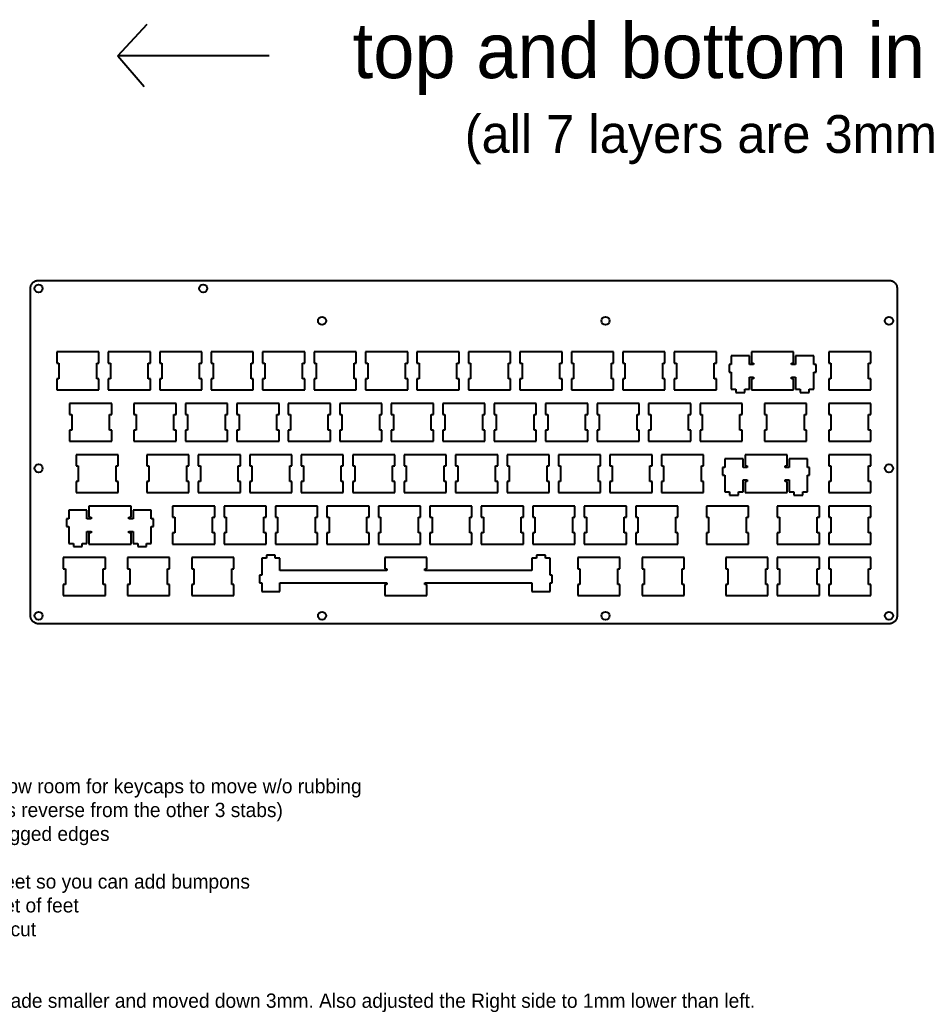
# Model space of a CAD drawing. Extents: x -200 to 1126, y -96 to 460.
# Drawn here: x 124.8 to 460.3, y 26.3 to 393.9 of the extents above; entities that cross this region are included whole.
import ezdxf

# ---------------------------------------------------------------- set-up
doc = ezdxf.new("R2010")
doc.units = 0
doc.header["$MEASUREMENT"] = 0
doc.linetypes.add('ACAD_ISO02W100', pattern=[15, 12, -3])
doc.layers.add('construction', color=253, linetype='ACAD_ISO02W100')
doc.styles.add('Annotative', font='txt')

msp = doc.modelspace()

# ---------------------------------------------------------------- linework, layer by layer
at = {"color": 0}
for p, q in [((128.72, 294.44), (128.73, 294.67)), ((128.72, 173.19), (128.72, 294.44)), ((128.73, 294.67), (128.76, 294.91)), ((128.76, 294.91), (128.8, 295.14)), ((128.8, 295.14), (128.87, 295.37)), ((128.87, 295.37), (128.95, 295.59)), ((128.95, 295.59), (129.05, 295.8)), ((129.05, 295.8), (129.17, 296.01)), ((129.17, 296.01), (129.3, 296.2)), ((129.3, 296.2), (129.44, 296.39)), ((129.44, 296.39), (129.6, 296.56)), ((129.6, 296.56), (129.77, 296.72)), ((129.77, 296.72), (129.96, 296.87)), ((129.96, 296.87), (130.16, 297)), ((130.16, 297), (130.36, 297.11)), ((130.36, 297.11), (130.57, 297.21)), ((130.57, 297.21), (130.79, 297.29)), ((130.79, 297.29), (131.02, 297.36)), ((131.02, 297.36), (131.25, 297.4)), ((131.25, 297.4), (131.49, 297.43)), ((131.49, 297.43), (131.72, 297.44)), ((131.72, 297.44), (446.52, 297.44)), ((446.52, 297.44), (446.76, 297.43)), ((446.76, 297.43), (446.99, 297.4)), ((446.99, 297.4), (447.22, 297.36)), ((447.22, 297.36), (447.45, 297.29)), ((447.45, 297.29), (447.67, 297.21)), ((447.67, 297.21), (447.89, 297.11)), ((447.89, 297.11), (448.09, 297)), ((448.09, 297), (448.29, 296.87)), ((448.29, 296.87), (448.47, 296.72)), ((448.47, 296.72), (448.64, 296.56)), ((448.64, 296.56), (448.8, 296.39)), ((448.8, 296.39), (448.95, 296.2)), ((448.95, 296.2), (449.08, 296.01)), ((449.08, 296.01), (449.2, 295.8)), ((449.2, 295.8), (449.3, 295.59)), ((449.3, 295.59), (449.38, 295.37)), ((449.38, 295.37), (449.44, 295.14)), ((449.44, 295.14), (449.49, 294.91)), ((449.49, 294.91), (449.51, 294.67)), ((449.51, 294.67), (449.52, 294.44)), ((449.52, 294.44), (449.52, 173.19)), ((394.9, 269.44), (388.15, 269.44)), ((388.15, 269.44), (388.15, 266.21)), ((394.9, 266.21), (394.9, 269.44)), ((418.7, 269.44), (411.95, 269.44)), ((411.95, 269.44), (411.95, 266.21)), ((418.7, 266.21), (418.7, 269.44)), ((388.15, 266.21), (387.32, 266.21)), ((387.32, 266.21), (387.32, 263.41)), ((396.42, 266.21), (394.9, 266.21)), ((411.95, 266.21), (410.42, 266.21)), ((419.52, 266.21), (418.7, 266.21)), ((419.52, 263.41), (419.52, 266.21)), ((387.32, 263.41), (388.15, 263.41)), ((388.15, 263.41), (388.15, 257.14)), ((394.9, 257.14), (394.9, 261.62)), ((394.9, 261.62), (396.42, 261.62)), ((410.42, 261.62), (411.95, 261.62)), ((411.95, 261.62), (411.95, 257.14)), ((418.7, 257.14), (418.7, 263.41)), ((418.7, 263.41), (419.52, 263.41)), ((388.15, 257.14), (389.87, 257.14)), ((389.87, 257.14), (389.87, 255.94)), ((389.87, 255.94), (393.17, 255.94)), ((393.17, 255.94), (393.17, 257.14)), ((393.17, 257.14), (394.9, 257.14)), ((411.95, 257.14), (413.67, 257.14)), ((413.67, 257.14), (413.67, 255.94)), ((413.67, 255.94), (416.97, 255.94)), ((416.97, 255.94), (416.97, 257.14)), ((416.97, 257.14), (418.7, 257.14)), ((385.77, 228.11), (384.94, 228.11)), ((384.94, 228.11), (384.94, 225.31)), ((392.52, 231.34), (385.77, 231.34)), ((385.77, 231.34), (385.77, 228.11)), ((392.52, 228.11), (392.52, 231.34)), ((394.04, 228.11), (392.52, 228.11)), ((409.57, 228.11), (408.04, 228.11)), ((416.32, 231.34), (409.57, 231.34)), ((409.57, 231.34), (409.57, 228.11)), ((416.32, 228.11), (416.32, 231.34)), ((417.14, 228.11), (416.32, 228.11)), ((417.14, 225.31), (417.14, 228.11)), ((384.94, 225.31), (385.77, 225.31)), ((385.77, 225.31), (385.77, 219.04)), ((416.32, 219.04), (416.32, 225.31)), ((416.32, 225.31), (417.14, 225.31)), ((392.52, 219.04), (392.52, 223.51)), ((392.52, 223.51), (394.04, 223.51)), ((408.04, 223.51), (409.57, 223.51)), ((409.57, 223.51), (409.57, 219.04)), ((385.77, 219.04), (387.49, 219.04)), ((387.49, 219.04), (387.49, 217.84)), ((387.49, 217.84), (390.79, 217.84)), ((390.79, 217.84), (390.79, 219.04)), ((390.79, 219.04), (392.52, 219.04)), ((409.57, 219.04), (411.29, 219.04)), ((411.29, 219.04), (411.29, 217.84)), ((411.29, 217.84), (414.59, 217.84)), ((414.59, 217.84), (414.59, 219.04)), ((414.59, 219.04), (416.32, 219.04)), ((149.63, 212.29), (142.88, 212.29)), ((142.88, 212.29), (142.88, 209.06)), ((149.63, 209.06), (149.63, 212.29)), ((173.43, 212.29), (166.68, 212.29)), ((166.68, 212.29), (166.68, 209.06)), ((173.43, 209.06), (173.43, 212.29)), ((142.88, 209.06), (142.05, 209.06)), ((142.05, 209.06), (142.05, 206.26)), ((142.05, 206.26), (142.88, 206.26)), ((142.88, 206.26), (142.88, 199.99)), ((151.15, 209.06), (149.63, 209.06)), ((166.68, 209.06), (165.15, 209.06)), ((174.25, 209.06), (173.43, 209.06)), ((173.43, 199.99), (173.43, 206.26)), ((173.43, 206.26), (174.25, 206.26)), ((174.25, 206.26), (174.25, 209.06)), ((149.63, 199.99), (149.63, 204.46)), ((149.63, 204.46), (151.15, 204.46)), ((165.15, 204.46), (166.68, 204.46)), ((166.68, 204.46), (166.68, 199.99)), ((142.88, 199.99), (144.6, 199.99)), ((144.6, 199.99), (144.6, 198.79)), ((144.6, 198.79), (147.9, 198.79)), ((147.9, 198.79), (147.9, 199.99)), ((147.9, 199.99), (149.63, 199.99)), ((166.68, 199.99), (168.4, 199.99)), ((168.4, 199.99), (168.4, 198.79)), ((168.4, 198.79), (171.7, 198.79)), ((171.7, 198.79), (171.7, 199.99)), ((171.7, 199.99), (173.43, 199.99)), ((219.34, 195.69), (216.04, 195.69)), ((216.04, 195.69), (216.04, 194.48)), ((219.34, 194.48), (219.34, 195.69)), ((319.34, 195.69), (316.04, 195.69)), ((316.04, 195.69), (316.04, 194.48)), ((319.34, 194.48), (319.34, 195.69)), ((216.04, 194.48), (214.32, 194.48)), ((214.32, 194.48), (214.32, 188.22)), ((221.07, 194.48), (219.34, 194.48)), ((221.07, 190.01), (221.07, 194.48)), ((316.04, 194.48), (314.32, 194.48)), ((314.32, 194.48), (314.32, 190.01)), ((321.07, 194.48), (319.34, 194.48)), ((321.07, 188.22), (321.07, 194.48)), ((214.32, 188.22), (213.49, 188.22)), ((213.49, 188.22), (213.49, 185.42)), ((260.69, 190.01), (221.07, 190.01)), ((314.32, 190.01), (274.69, 190.01)), ((321.89, 188.22), (321.07, 188.22)), ((321.89, 185.42), (321.89, 188.22)), ((213.49, 185.42), (214.32, 185.42)), ((214.32, 185.42), (214.32, 182.19)), ((221.07, 185.42), (260.69, 185.42)), ((221.07, 182.19), (221.07, 185.42)), ((274.69, 185.42), (314.32, 185.42)), ((314.32, 185.42), (314.32, 182.19)), ((321.07, 182.19), (321.07, 185.42)), ((321.07, 185.42), (321.89, 185.42)), ((214.32, 182.19), (221.07, 182.19)), ((314.32, 182.19), (321.07, 182.19)), ((128.73, 172.95), (128.72, 173.19)), ((128.76, 172.72), (128.73, 172.95)), ((449.51, 172.95), (449.49, 172.72)), ((449.52, 173.19), (449.51, 172.95)), ((128.8, 172.49), (128.76, 172.72)), ((128.87, 172.26), (128.8, 172.49)), ((128.95, 172.04), (128.87, 172.26)), ((129.05, 171.83), (128.95, 172.04)), ((129.17, 171.62), (129.05, 171.83)), ((129.3, 171.42), (129.17, 171.62)), ((129.44, 171.24), (129.3, 171.42)), ((129.6, 171.07), (129.44, 171.24)), ((129.77, 170.91), (129.6, 171.07)), ((129.96, 170.76), (129.77, 170.91)), ((130.16, 170.63), (129.96, 170.76)), ((130.36, 170.51), (130.16, 170.63)), ((130.57, 170.42), (130.36, 170.51)), ((130.79, 170.33), (130.57, 170.42)), ((131.02, 170.27), (130.79, 170.33)), ((131.25, 170.22), (131.02, 170.27)), ((131.49, 170.2), (131.25, 170.22)), ((131.72, 170.19), (131.49, 170.2)), ((446.52, 170.19), (131.72, 170.19)), ((446.76, 170.2), (446.52, 170.19)), ((446.99, 170.22), (446.76, 170.2)), ((447.22, 170.27), (446.99, 170.22)), ((447.45, 170.33), (447.22, 170.27)), ((447.67, 170.42), (447.45, 170.33)), ((447.89, 170.51), (447.67, 170.42)), ((448.09, 170.63), (447.89, 170.51)), ((448.29, 170.76), (448.09, 170.63)), ((448.47, 170.91), (448.29, 170.76)), ((448.64, 171.07), (448.47, 170.91)), ((448.8, 171.24), (448.64, 171.07)), ((448.95, 171.42), (448.8, 171.24)), ((449.08, 171.62), (448.95, 171.42)), ((449.2, 171.83), (449.08, 171.62)), ((449.3, 172.04), (449.2, 171.83)), ((449.38, 172.26), (449.3, 172.04)), ((449.44, 172.49), (449.38, 172.26)), ((449.49, 172.72), (449.44, 172.49))]:
    msp.add_line(p, q, dxfattribs=at)
for p, q in [((138.45, 270.91), (138.45, 266.81)), ((154.05, 270.91), (138.45, 270.91)), ((154.05, 266.81), (154.05, 270.91)), ((157.5, 270.91), (157.5, 266.81)), ((173.1, 270.91), (157.5, 270.91)), ((173.1, 266.81), (173.1, 270.91)), ((176.55, 270.91), (176.55, 266.81)), ((192.15, 270.91), (176.55, 270.91)), ((192.15, 266.81), (192.15, 270.91)), ((195.6, 270.91), (195.6, 266.81)), ((211.2, 270.91), (195.6, 270.91)), ((211.2, 266.81), (211.2, 270.91)), ((214.65, 270.91), (214.65, 266.81)), ((230.25, 270.91), (214.65, 270.91)), ((230.25, 266.81), (230.25, 270.91)), ((233.7, 270.91), (233.7, 266.81)), ((249.3, 270.91), (233.7, 270.91)), ((249.3, 266.81), (249.3, 270.91)), ((252.75, 270.91), (252.75, 266.81)), ((268.35, 270.91), (252.75, 270.91)), ((268.35, 266.81), (268.35, 270.91)), ((271.8, 270.91), (271.8, 266.81)), ((287.4, 270.91), (271.8, 270.91)), ((287.4, 266.81), (287.4, 270.91)), ((290.85, 270.91), (290.85, 266.81)), ((306.45, 270.91), (290.85, 270.91)), ((306.45, 266.81), (306.45, 270.91)), ((309.9, 270.91), (309.9, 266.81)), ((325.5, 270.91), (309.9, 270.91)), ((325.5, 266.81), (325.5, 270.91)), ((328.95, 270.91), (328.95, 266.81)), ((344.55, 270.91), (328.95, 270.91)), ((344.55, 266.81), (344.55, 270.91)), ((348, 270.91), (348, 266.81)), ((363.6, 270.91), (348, 270.91)), ((363.6, 266.81), (363.6, 270.91)), ((367.05, 270.91), (367.05, 266.81)), ((382.65, 270.91), (367.05, 270.91)), ((382.65, 266.81), (382.65, 270.91)), ((395.62, 270.91), (395.62, 266.81)), ((411.22, 270.91), (395.62, 270.91)), ((411.22, 266.81), (411.22, 270.91)), ((424.2, 270.91), (424.2, 266.81)), ((439.8, 270.91), (424.2, 270.91)), ((439.8, 266.81), (439.8, 270.91)), ((138.45, 266.81), (139.25, 266.81)), ((139.25, 266.81), (139.25, 261.01)), ((153.25, 261.01), (153.25, 266.81)), ((153.25, 266.81), (154.05, 266.81)), ((157.5, 266.81), (158.3, 266.81)), ((158.3, 266.81), (158.3, 261.01)), ((172.3, 261.01), (172.3, 266.81)), ((172.3, 266.81), (173.1, 266.81)), ((176.55, 266.81), (177.35, 266.81)), ((177.35, 266.81), (177.35, 261.01)), ((191.35, 261.01), (191.35, 266.81)), ((191.35, 266.81), (192.15, 266.81)), ((195.6, 266.81), (196.4, 266.81)), ((196.4, 266.81), (196.4, 261.01)), ((210.4, 261.01), (210.4, 266.81)), ((210.4, 266.81), (211.2, 266.81)), ((214.65, 266.81), (215.45, 266.81)), ((215.45, 266.81), (215.45, 261.01)), ((229.45, 261.01), (229.45, 266.81)), ((229.45, 266.81), (230.25, 266.81)), ((233.7, 266.81), (234.5, 266.81)), ((234.5, 266.81), (234.5, 261.01)), ((248.5, 261.01), (248.5, 266.81)), ((248.5, 266.81), (249.3, 266.81)), ((252.75, 266.81), (253.55, 266.81)), ((253.55, 266.81), (253.55, 261.01)), ((267.55, 261.01), (267.55, 266.81)), ((267.55, 266.81), (268.35, 266.81)), ((271.8, 266.81), (272.6, 266.81)), ((272.6, 266.81), (272.6, 261.01)), ((286.6, 261.01), (286.6, 266.81)), ((286.6, 266.81), (287.4, 266.81)), ((290.85, 266.81), (291.65, 266.81)), ((291.65, 266.81), (291.65, 261.01)), ((305.65, 261.01), (305.65, 266.81)), ((305.65, 266.81), (306.45, 266.81)), ((309.9, 266.81), (310.7, 266.81)), ((310.7, 266.81), (310.7, 261.01)), ((324.7, 261.01), (324.7, 266.81)), ((324.7, 266.81), (325.5, 266.81)), ((328.95, 266.81), (329.75, 266.81)), ((329.75, 266.81), (329.75, 261.01)), ((343.75, 261.01), (343.75, 266.81)), ((343.75, 266.81), (344.55, 266.81)), ((348, 266.81), (348.8, 266.81)), ((348.8, 266.81), (348.8, 261.01)), ((362.8, 261.01), (362.8, 266.81)), ((362.8, 266.81), (363.6, 266.81)), ((367.05, 266.81), (367.85, 266.81)), ((367.85, 266.81), (367.85, 261.01)), ((381.85, 261.01), (381.85, 266.81)), ((381.85, 266.81), (382.65, 266.81)), ((395.62, 266.81), (396.42, 266.81)), ((396.42, 266.81), (396.42, 266.21)), ((410.42, 266.21), (410.42, 266.81)), ((410.42, 266.81), (411.22, 266.81)), ((424.2, 266.81), (425, 266.81)), ((425, 266.81), (425, 261.01)), ((439, 261.01), (439, 266.81)), ((439, 266.81), (439.8, 266.81)), ((139.25, 261.01), (138.45, 261.01)), ((138.45, 261.01), (138.45, 256.91)), ((154.05, 261.01), (153.25, 261.01)), ((154.05, 256.91), (154.05, 261.01)), ((158.3, 261.01), (157.5, 261.01)), ((157.5, 261.01), (157.5, 256.91)), ((173.1, 261.01), (172.3, 261.01)), ((173.1, 256.91), (173.1, 261.01)), ((177.35, 261.01), (176.55, 261.01)), ((176.55, 261.01), (176.55, 256.91)), ((192.15, 261.01), (191.35, 261.01)), ((192.15, 256.91), (192.15, 261.01)), ((196.4, 261.01), (195.6, 261.01)), ((195.6, 261.01), (195.6, 256.91)), ((211.2, 261.01), (210.4, 261.01)), ((211.2, 256.91), (211.2, 261.01)), ((215.45, 261.01), (214.65, 261.01)), ((214.65, 261.01), (214.65, 256.91)), ((230.25, 261.01), (229.45, 261.01)), ((230.25, 256.91), (230.25, 261.01)), ((234.5, 261.01), (233.7, 261.01)), ((233.7, 261.01), (233.7, 256.91)), ((249.3, 261.01), (248.5, 261.01)), ((249.3, 256.91), (249.3, 261.01)), ((253.55, 261.01), (252.75, 261.01)), ((252.75, 261.01), (252.75, 256.91)), ((268.35, 261.01), (267.55, 261.01)), ((268.35, 256.91), (268.35, 261.01)), ((272.6, 261.01), (271.8, 261.01)), ((271.8, 261.01), (271.8, 256.91)), ((287.4, 261.01), (286.6, 261.01)), ((287.4, 256.91), (287.4, 261.01)), ((291.65, 261.01), (290.85, 261.01)), ((290.85, 261.01), (290.85, 256.91)), ((306.45, 261.01), (305.65, 261.01)), ((306.45, 256.91), (306.45, 261.01)), ((310.7, 261.01), (309.9, 261.01)), ((309.9, 261.01), (309.9, 256.91)), ((325.5, 261.01), (324.7, 261.01)), ((325.5, 256.91), (325.5, 261.01)), ((329.75, 261.01), (328.95, 261.01)), ((328.95, 261.01), (328.95, 256.91)), ((344.55, 261.01), (343.75, 261.01)), ((344.55, 256.91), (344.55, 261.01)), ((348.8, 261.01), (348, 261.01)), ((348, 261.01), (348, 256.91)), ((363.6, 261.01), (362.8, 261.01)), ((363.6, 256.91), (363.6, 261.01)), ((367.85, 261.01), (367.05, 261.01)), ((367.05, 261.01), (367.05, 256.91)), ((382.65, 261.01), (381.85, 261.01)), ((382.65, 256.91), (382.65, 261.01)), ((396.42, 261.01), (395.62, 261.01)), ((395.62, 261.01), (395.62, 256.91)), ((396.42, 261.62), (396.42, 261.01)), ((410.42, 261.01), (410.42, 261.62)), ((411.22, 261.01), (410.42, 261.01)), ((411.22, 256.91), (411.22, 261.01)), ((425, 261.01), (424.2, 261.01)), ((424.2, 261.01), (424.2, 256.91)), ((439.8, 261.01), (439, 261.01)), ((439.8, 256.91), (439.8, 261.01)), ((138.45, 256.91), (154.05, 256.91)), ((157.5, 256.91), (173.1, 256.91)), ((176.55, 256.91), (192.15, 256.91)), ((195.6, 256.91), (211.2, 256.91)), ((214.65, 256.91), (230.25, 256.91)), ((233.7, 256.91), (249.3, 256.91)), ((252.75, 256.91), (268.35, 256.91)), ((271.8, 256.91), (287.4, 256.91)), ((290.85, 256.91), (306.45, 256.91)), ((309.9, 256.91), (325.5, 256.91)), ((328.95, 256.91), (344.55, 256.91)), ((348, 256.91), (363.6, 256.91)), ((367.05, 256.91), (382.65, 256.91)), ((395.62, 256.91), (411.22, 256.91)), ((424.2, 256.91), (439.8, 256.91)), ((143.21, 251.86), (143.21, 247.76)), ((158.81, 251.86), (143.21, 251.86)), ((158.81, 247.76), (158.81, 251.86)), ((167.02, 251.86), (167.02, 247.76)), ((182.62, 251.86), (167.02, 251.86)), ((182.62, 247.76), (182.62, 251.86)), ((186.07, 251.86), (186.07, 247.76)), ((201.67, 251.86), (186.07, 251.86)), ((201.67, 247.76), (201.67, 251.86)), ((205.12, 251.86), (205.12, 247.76)), ((220.72, 251.86), (205.12, 251.86)), ((220.72, 247.76), (220.72, 251.86)), ((224.17, 251.86), (224.17, 247.76)), ((239.77, 251.86), (224.17, 251.86)), ((239.77, 247.76), (239.77, 251.86)), ((243.22, 251.86), (243.22, 247.76)), ((258.82, 251.86), (243.22, 251.86)), ((258.82, 247.76), (258.82, 251.86)), ((262.27, 251.86), (262.27, 247.76)), ((277.87, 251.86), (262.27, 251.86)), ((277.87, 247.76), (277.87, 251.86)), ((281.32, 251.86), (281.32, 247.76)), ((296.92, 251.86), (281.32, 251.86)), ((296.92, 247.76), (296.92, 251.86)), ((300.37, 251.86), (300.37, 247.76)), ((315.97, 251.86), (300.37, 251.86)), ((315.97, 247.76), (315.97, 251.86)), ((319.42, 251.86), (319.42, 247.76)), ((335.02, 251.86), (319.42, 251.86)), ((335.02, 247.76), (335.02, 251.86)), ((338.47, 251.86), (338.47, 247.76)), ((354.07, 251.86), (338.47, 251.86)), ((354.07, 247.76), (354.07, 251.86)), ((357.52, 251.86), (357.52, 247.76)), ((373.12, 251.86), (357.52, 251.86)), ((373.12, 247.76), (373.12, 251.86)), ((376.57, 251.86), (376.57, 247.76)), ((392.17, 251.86), (376.57, 251.86)), ((392.17, 247.76), (392.17, 251.86)), ((400.39, 251.86), (400.39, 247.76)), ((415.98, 251.86), (400.39, 251.86)), ((415.98, 247.76), (415.98, 251.86)), ((424.2, 251.86), (424.2, 247.76)), ((439.8, 251.86), (424.2, 251.86)), ((439.8, 247.76), (439.8, 251.86)), ((143.21, 247.76), (144.01, 247.76)), ((144.01, 247.76), (144.01, 241.96)), ((158.01, 241.96), (158.01, 247.76)), ((158.01, 247.76), (158.81, 247.76)), ((167.02, 247.76), (167.82, 247.76)), ((167.82, 247.76), (167.82, 241.96)), ((181.82, 241.96), (181.82, 247.76)), ((181.82, 247.76), (182.62, 247.76)), ((186.07, 247.76), (186.87, 247.76)), ((186.87, 247.76), (186.87, 241.96)), ((200.87, 241.96), (200.87, 247.76)), ((200.87, 247.76), (201.67, 247.76)), ((205.12, 247.76), (205.92, 247.76)), ((205.92, 247.76), (205.92, 241.96)), ((219.92, 241.96), (219.92, 247.76)), ((219.92, 247.76), (220.72, 247.76)), ((224.17, 247.76), (224.97, 247.76)), ((224.97, 247.76), (224.97, 241.96)), ((238.97, 241.96), (238.97, 247.76)), ((238.97, 247.76), (239.77, 247.76)), ((243.22, 247.76), (244.02, 247.76)), ((244.02, 247.76), (244.02, 241.96)), ((258.02, 241.96), (258.02, 247.76)), ((258.02, 247.76), (258.82, 247.76)), ((262.27, 247.76), (263.07, 247.76)), ((263.07, 247.76), (263.07, 241.96)), ((277.07, 241.96), (277.07, 247.76)), ((277.07, 247.76), (277.87, 247.76)), ((281.32, 247.76), (282.12, 247.76)), ((282.12, 247.76), (282.12, 241.96)), ((296.12, 241.96), (296.12, 247.76)), ((296.12, 247.76), (296.92, 247.76)), ((300.37, 247.76), (301.17, 247.76)), ((301.17, 247.76), (301.17, 241.96)), ((315.17, 241.96), (315.17, 247.76)), ((315.17, 247.76), (315.97, 247.76)), ((319.42, 247.76), (320.22, 247.76)), ((320.22, 247.76), (320.22, 241.96)), ((334.22, 241.96), (334.22, 247.76)), ((334.22, 247.76), (335.02, 247.76)), ((338.47, 247.76), (339.27, 247.76)), ((339.27, 247.76), (339.27, 241.96)), ((353.27, 241.96), (353.27, 247.76)), ((353.27, 247.76), (354.07, 247.76)), ((357.52, 247.76), (358.32, 247.76)), ((358.32, 247.76), (358.32, 241.96)), ((372.32, 241.96), (372.32, 247.76)), ((372.32, 247.76), (373.12, 247.76)), ((376.57, 247.76), (377.37, 247.76)), ((377.37, 247.76), (377.37, 241.96)), ((391.37, 241.96), (391.37, 247.76)), ((391.37, 247.76), (392.17, 247.76)), ((400.39, 247.76), (401.18, 247.76)), ((401.18, 247.76), (401.18, 241.96)), ((415.19, 241.96), (415.19, 247.76)), ((415.19, 247.76), (415.98, 247.76)), ((424.2, 247.76), (425, 247.76)), ((425, 247.76), (425, 241.96)), ((439, 241.96), (439, 247.76)), ((439, 247.76), (439.8, 247.76)), ((144.01, 241.96), (143.21, 241.96)), ((143.21, 241.96), (143.21, 237.86)), ((158.81, 241.96), (158.01, 241.96)), ((158.81, 237.86), (158.81, 241.96)), ((167.82, 241.96), (167.02, 241.96)), ((167.02, 241.96), (167.02, 237.86)), ((182.62, 241.96), (181.82, 241.96)), ((182.62, 237.86), (182.62, 241.96)), ((186.87, 241.96), (186.07, 241.96)), ((186.07, 241.96), (186.07, 237.86)), ((201.67, 241.96), (200.87, 241.96)), ((201.67, 237.86), (201.67, 241.96)), ((205.92, 241.96), (205.12, 241.96)), ((205.12, 241.96), (205.12, 237.86)), ((220.72, 241.96), (219.92, 241.96)), ((220.72, 237.86), (220.72, 241.96)), ((224.97, 241.96), (224.17, 241.96)), ((224.17, 241.96), (224.17, 237.86)), ((239.77, 241.96), (238.97, 241.96)), ((239.77, 237.86), (239.77, 241.96)), ((244.02, 241.96), (243.22, 241.96)), ((243.22, 241.96), (243.22, 237.86)), ((258.82, 241.96), (258.02, 241.96)), ((258.82, 237.86), (258.82, 241.96)), ((263.07, 241.96), (262.27, 241.96)), ((262.27, 241.96), (262.27, 237.86)), ((277.87, 241.96), (277.07, 241.96)), ((277.87, 237.86), (277.87, 241.96)), ((282.12, 241.96), (281.32, 241.96)), ((281.32, 241.96), (281.32, 237.86)), ((296.92, 241.96), (296.12, 241.96)), ((296.92, 237.86), (296.92, 241.96)), ((301.17, 241.96), (300.37, 241.96)), ((300.37, 241.96), (300.37, 237.86)), ((315.97, 241.96), (315.17, 241.96)), ((315.97, 237.86), (315.97, 241.96)), ((320.22, 241.96), (319.42, 241.96)), ((319.42, 241.96), (319.42, 237.86)), ((335.02, 241.96), (334.22, 241.96)), ((335.02, 237.86), (335.02, 241.96)), ((339.27, 241.96), (338.47, 241.96)), ((338.47, 241.96), (338.47, 237.86)), ((354.07, 241.96), (353.27, 241.96)), ((354.07, 237.86), (354.07, 241.96)), ((358.32, 241.96), (357.52, 241.96)), ((357.52, 241.96), (357.52, 237.86)), ((373.12, 241.96), (372.32, 241.96)), ((373.12, 237.86), (373.12, 241.96)), ((377.37, 241.96), (376.57, 241.96)), ((376.57, 241.96), (376.57, 237.86)), ((392.17, 241.96), (391.37, 241.96)), ((392.17, 237.86), (392.17, 241.96)), ((401.18, 241.96), (400.39, 241.96)), ((400.39, 241.96), (400.39, 237.86)), ((415.98, 241.96), (415.19, 241.96)), ((415.98, 237.86), (415.98, 241.96)), ((425, 241.96), (424.2, 241.96)), ((424.2, 241.96), (424.2, 237.86)), ((439.8, 241.96), (439, 241.96)), ((439.8, 237.86), (439.8, 241.96)), ((143.21, 237.86), (158.81, 237.86)), ((167.02, 237.86), (182.62, 237.86)), ((186.07, 237.86), (201.67, 237.86)), ((205.12, 237.86), (220.72, 237.86)), ((224.17, 237.86), (239.77, 237.86)), ((243.22, 237.86), (258.82, 237.86)), ((262.27, 237.86), (277.87, 237.86)), ((281.32, 237.86), (296.92, 237.86)), ((300.37, 237.86), (315.97, 237.86)), ((319.42, 237.86), (335.02, 237.86)), ((338.47, 237.86), (354.07, 237.86)), ((357.52, 237.86), (373.12, 237.86)), ((376.57, 237.86), (392.17, 237.86)), ((400.39, 237.86), (415.98, 237.86)), ((424.2, 237.86), (439.8, 237.86)), ((145.59, 232.81), (145.59, 228.71)), ((161.19, 232.81), (145.59, 232.81)), ((161.19, 228.71), (161.19, 232.81)), ((171.79, 232.81), (171.79, 228.71)), ((187.38, 232.81), (171.79, 232.81)), ((187.38, 228.71), (187.38, 232.81)), ((190.84, 232.81), (190.84, 228.71)), ((206.43, 232.81), (190.84, 232.81)), ((206.43, 228.71), (206.43, 232.81)), ((209.89, 232.81), (209.89, 228.71)), ((225.48, 232.81), (209.89, 232.81)), ((225.48, 228.71), (225.48, 232.81)), ((228.94, 232.81), (228.94, 228.71)), ((244.53, 232.81), (228.94, 232.81)), ((244.53, 228.71), (244.53, 232.81)), ((247.99, 232.81), (247.99, 228.71)), ((263.58, 232.81), (247.99, 232.81)), ((263.58, 228.71), (263.58, 232.81)), ((267.04, 232.81), (267.04, 228.71)), ((282.63, 232.81), (267.04, 232.81)), ((282.63, 228.71), (282.63, 232.81)), ((286.09, 232.81), (286.09, 228.71)), ((301.68, 232.81), (286.09, 232.81)), ((301.68, 228.71), (301.68, 232.81)), ((305.14, 232.81), (305.14, 228.71)), ((320.73, 232.81), (305.14, 232.81)), ((320.73, 228.71), (320.73, 232.81)), ((324.19, 232.81), (324.19, 228.71)), ((339.78, 232.81), (324.19, 232.81)), ((339.78, 228.71), (339.78, 232.81)), ((343.24, 232.81), (343.24, 228.71)), ((358.83, 232.81), (343.24, 232.81)), ((358.83, 228.71), (358.83, 232.81)), ((362.29, 232.81), (362.29, 228.71)), ((377.88, 232.81), (362.29, 232.81)), ((377.88, 228.71), (377.88, 232.81)), ((393.24, 232.81), (393.24, 228.71)), ((408.84, 232.81), (393.24, 232.81)), ((408.84, 228.71), (408.84, 232.81)), ((424.2, 232.81), (424.2, 228.71)), ((439.8, 232.81), (424.2, 232.81)), ((439.8, 228.71), (439.8, 232.81)), ((145.59, 228.71), (146.39, 228.71)), ((146.39, 228.71), (146.39, 222.91)), ((160.39, 222.91), (160.39, 228.71)), ((160.39, 228.71), (161.19, 228.71)), ((171.79, 228.71), (172.58, 228.71)), ((172.58, 228.71), (172.58, 222.91)), ((186.59, 222.91), (186.59, 228.71)), ((186.59, 228.71), (187.38, 228.71)), ((190.84, 228.71), (191.63, 228.71)), ((191.63, 228.71), (191.63, 222.91)), ((205.64, 222.91), (205.64, 228.71)), ((205.64, 228.71), (206.43, 228.71)), ((209.89, 228.71), (210.68, 228.71)), ((210.68, 228.71), (210.68, 222.91)), ((224.69, 222.91), (224.69, 228.71)), ((224.69, 228.71), (225.48, 228.71)), ((228.94, 228.71), (229.73, 228.71)), ((229.73, 228.71), (229.73, 222.91)), ((243.74, 222.91), (243.74, 228.71)), ((243.74, 228.71), (244.53, 228.71)), ((247.99, 228.71), (248.78, 228.71)), ((248.78, 228.71), (248.78, 222.91)), ((262.79, 222.91), (262.79, 228.71)), ((262.79, 228.71), (263.58, 228.71)), ((267.04, 228.71), (267.83, 228.71)), ((267.83, 228.71), (267.83, 222.91)), ((281.84, 222.91), (281.84, 228.71)), ((281.84, 228.71), (282.63, 228.71)), ((286.09, 228.71), (286.88, 228.71)), ((286.88, 228.71), (286.88, 222.91)), ((300.89, 222.91), (300.89, 228.71)), ((300.89, 228.71), (301.68, 228.71)), ((305.14, 228.71), (305.93, 228.71)), ((305.93, 228.71), (305.93, 222.91)), ((319.94, 222.91), (319.94, 228.71)), ((319.94, 228.71), (320.73, 228.71)), ((324.19, 228.71), (324.98, 228.71)), ((324.98, 228.71), (324.98, 222.91)), ((338.99, 222.91), (338.99, 228.71)), ((338.99, 228.71), (339.78, 228.71)), ((343.24, 228.71), (344.03, 228.71)), ((344.03, 228.71), (344.03, 222.91)), ((358.04, 222.91), (358.04, 228.71)), ((358.04, 228.71), (358.83, 228.71)), ((362.29, 228.71), (363.08, 228.71)), ((363.08, 228.71), (363.08, 222.91)), ((377.09, 222.91), (377.09, 228.71)), ((377.09, 228.71), (377.88, 228.71)), ((393.24, 228.71), (394.04, 228.71)), ((394.04, 228.71), (394.04, 228.11)), ((408.04, 228.11), (408.04, 228.71)), ((408.04, 228.71), (408.84, 228.71)), ((424.2, 228.71), (425, 228.71)), ((425, 228.71), (425, 222.91)), ((439, 222.91), (439, 228.71)), ((439, 228.71), (439.8, 228.71)), ((146.39, 222.91), (145.59, 222.91)), ((145.59, 222.91), (145.59, 218.81)), ((161.19, 222.91), (160.39, 222.91)), ((161.19, 218.81), (161.19, 222.91)), ((172.58, 222.91), (171.79, 222.91)), ((171.79, 222.91), (171.79, 218.81)), ((187.38, 222.91), (186.59, 222.91)), ((187.38, 218.81), (187.38, 222.91)), ((191.63, 222.91), (190.84, 222.91)), ((190.84, 222.91), (190.84, 218.81)), ((206.43, 222.91), (205.64, 222.91)), ((206.43, 218.81), (206.43, 222.91)), ((210.68, 222.91), (209.89, 222.91)), ((209.89, 222.91), (209.89, 218.81)), ((225.48, 222.91), (224.69, 222.91)), ((225.48, 218.81), (225.48, 222.91)), ((229.73, 222.91), (228.94, 222.91)), ((228.94, 222.91), (228.94, 218.81)), ((244.53, 222.91), (243.74, 222.91)), ((244.53, 218.81), (244.53, 222.91)), ((248.78, 222.91), (247.99, 222.91)), ((247.99, 222.91), (247.99, 218.81)), ((263.58, 222.91), (262.79, 222.91)), ((263.58, 218.81), (263.58, 222.91)), ((267.83, 222.91), (267.04, 222.91)), ((267.04, 222.91), (267.04, 218.81)), ((282.63, 222.91), (281.84, 222.91)), ((282.63, 218.81), (282.63, 222.91)), ((286.88, 222.91), (286.09, 222.91)), ((286.09, 222.91), (286.09, 218.81)), ((301.68, 222.91), (300.89, 222.91)), ((301.68, 218.81), (301.68, 222.91)), ((305.93, 222.91), (305.14, 222.91)), ((305.14, 222.91), (305.14, 218.81)), ((320.73, 222.91), (319.94, 222.91)), ((320.73, 218.81), (320.73, 222.91)), ((324.98, 222.91), (324.19, 222.91)), ((324.19, 222.91), (324.19, 218.81)), ((339.78, 222.91), (338.99, 222.91)), ((339.78, 218.81), (339.78, 222.91)), ((344.03, 222.91), (343.24, 222.91)), ((343.24, 222.91), (343.24, 218.81)), ((358.83, 222.91), (358.04, 222.91)), ((358.83, 218.81), (358.83, 222.91)), ((363.08, 222.91), (362.29, 222.91)), ((362.29, 222.91), (362.29, 218.81)), ((377.88, 222.91), (377.09, 222.91)), ((377.88, 218.81), (377.88, 222.91)), ((394.04, 222.91), (393.24, 222.91)), ((393.24, 222.91), (393.24, 218.81)), ((394.04, 223.52), (394.04, 222.91)), ((408.04, 222.91), (408.04, 223.52)), ((408.84, 222.91), (408.04, 222.91)), ((408.84, 218.81), (408.84, 222.91)), ((425, 222.91), (424.2, 222.91)), ((424.2, 222.91), (424.2, 218.81)), ((439.8, 222.91), (439, 222.91)), ((439.8, 218.81), (439.8, 222.91)), ((145.59, 218.81), (161.19, 218.81)), ((171.79, 218.81), (187.38, 218.81)), ((190.84, 218.81), (206.43, 218.81)), ((209.89, 218.81), (225.48, 218.81)), ((228.94, 218.81), (244.53, 218.81)), ((247.99, 218.81), (263.58, 218.81)), ((267.04, 218.81), (282.63, 218.81)), ((286.09, 218.81), (301.68, 218.81)), ((305.14, 218.81), (320.73, 218.81)), ((324.19, 218.81), (339.78, 218.81)), ((343.24, 218.81), (358.83, 218.81)), ((362.29, 218.81), (377.88, 218.81)), ((393.24, 218.81), (408.84, 218.81)), ((424.2, 218.81), (439.8, 218.81)), ((150.35, 213.76), (150.35, 209.66)), ((165.95, 213.76), (150.35, 213.76)), ((165.95, 209.66), (165.95, 213.76)), ((181.31, 213.76), (181.31, 209.66)), ((196.91, 213.76), (181.31, 213.76)), ((196.91, 209.66), (196.91, 213.76)), ((200.36, 213.76), (200.36, 209.66)), ((215.96, 213.76), (200.36, 213.76)), ((215.96, 209.66), (215.96, 213.76)), ((219.41, 213.76), (219.41, 209.66)), ((235.01, 213.76), (219.41, 213.76)), ((235.01, 209.66), (235.01, 213.76)), ((238.46, 213.76), (238.46, 209.66)), ((254.06, 213.76), (238.46, 213.76)), ((254.06, 209.66), (254.06, 213.76)), ((257.51, 213.76), (257.51, 209.66)), ((273.11, 213.76), (257.51, 213.76)), ((273.11, 209.66), (273.11, 213.76)), ((276.56, 213.76), (276.56, 209.66)), ((292.16, 213.76), (276.56, 213.76)), ((292.16, 209.66), (292.16, 213.76)), ((295.61, 213.76), (295.61, 209.66)), ((311.21, 213.76), (295.61, 213.76)), ((311.21, 209.66), (311.21, 213.76)), ((314.66, 213.76), (314.66, 209.66)), ((330.26, 213.76), (314.66, 213.76)), ((330.26, 209.66), (330.26, 213.76)), ((333.71, 213.76), (333.71, 209.66)), ((349.31, 213.76), (333.71, 213.76)), ((349.31, 209.66), (349.31, 213.76)), ((352.76, 213.76), (352.76, 209.66)), ((368.36, 213.76), (352.76, 213.76)), ((368.36, 209.66), (368.36, 213.76)), ((378.95, 213.76), (378.95, 209.66)), ((394.55, 213.76), (378.95, 213.76)), ((394.55, 209.66), (394.55, 213.76)), ((405.15, 213.76), (405.15, 209.66)), ((420.75, 213.76), (405.15, 213.76)), ((420.75, 209.66), (420.75, 213.76)), ((424.2, 213.76), (424.2, 209.66)), ((439.8, 213.76), (424.2, 213.76)), ((439.8, 209.66), (439.8, 213.76)), ((150.35, 209.66), (151.15, 209.66)), ((151.15, 209.66), (151.15, 209.06)), ((165.15, 209.06), (165.15, 209.66)), ((165.15, 209.66), (165.95, 209.66)), ((181.31, 209.66), (182.11, 209.66)), ((182.11, 209.66), (182.11, 203.86)), ((196.11, 203.86), (196.11, 209.66)), ((196.11, 209.66), (196.91, 209.66)), ((200.36, 209.66), (201.16, 209.66)), ((201.16, 209.66), (201.16, 203.86)), ((215.16, 203.86), (215.16, 209.66)), ((215.16, 209.66), (215.96, 209.66)), ((219.41, 209.66), (220.21, 209.66)), ((220.21, 209.66), (220.21, 203.86)), ((234.21, 203.86), (234.21, 209.66)), ((234.21, 209.66), (235.01, 209.66)), ((238.46, 209.66), (239.26, 209.66)), ((239.26, 209.66), (239.26, 203.86)), ((253.26, 203.86), (253.26, 209.66)), ((253.26, 209.66), (254.06, 209.66)), ((257.51, 209.66), (258.31, 209.66)), ((258.31, 209.66), (258.31, 203.86)), ((272.31, 203.86), (272.31, 209.66)), ((272.31, 209.66), (273.11, 209.66)), ((276.56, 209.66), (277.36, 209.66)), ((277.36, 209.66), (277.36, 203.86)), ((291.36, 203.86), (291.36, 209.66)), ((291.36, 209.66), (292.16, 209.66)), ((295.61, 209.66), (296.41, 209.66)), ((296.41, 209.66), (296.41, 203.86)), ((310.41, 203.86), (310.41, 209.66)), ((310.41, 209.66), (311.21, 209.66)), ((314.66, 209.66), (315.46, 209.66)), ((315.46, 209.66), (315.46, 203.86)), ((329.46, 203.86), (329.46, 209.66)), ((329.46, 209.66), (330.26, 209.66)), ((333.71, 209.66), (334.51, 209.66)), ((334.51, 209.66), (334.51, 203.86)), ((348.51, 203.86), (348.51, 209.66)), ((348.51, 209.66), (349.31, 209.66)), ((352.76, 209.66), (353.56, 209.66)), ((353.56, 209.66), (353.56, 203.86)), ((367.56, 203.86), (367.56, 209.66)), ((367.56, 209.66), (368.36, 209.66)), ((378.95, 209.66), (379.75, 209.66)), ((379.75, 209.66), (379.75, 203.86)), ((393.75, 203.86), (393.75, 209.66)), ((393.75, 209.66), (394.55, 209.66)), ((405.15, 209.66), (405.95, 209.66)), ((405.95, 209.66), (405.95, 203.86)), ((419.95, 203.86), (419.95, 209.66)), ((419.95, 209.66), (420.75, 209.66)), ((424.2, 209.66), (425, 209.66)), ((425, 209.66), (425, 203.86)), ((439, 203.86), (439, 209.66)), ((439, 209.66), (439.8, 209.66)), ((151.15, 203.86), (150.35, 203.86)), ((150.35, 203.86), (150.35, 199.76)), ((151.15, 204.47), (151.15, 203.86)), ((165.15, 203.86), (165.15, 204.47)), ((165.95, 203.86), (165.15, 203.86)), ((165.95, 199.76), (165.95, 203.86)), ((182.11, 203.86), (181.31, 203.86)), ((181.31, 203.86), (181.31, 199.76)), ((196.91, 203.86), (196.11, 203.86)), ((196.91, 199.76), (196.91, 203.86)), ((201.16, 203.86), (200.36, 203.86)), ((200.36, 203.86), (200.36, 199.76)), ((215.96, 203.86), (215.16, 203.86)), ((215.96, 199.76), (215.96, 203.86)), ((220.21, 203.86), (219.41, 203.86)), ((219.41, 203.86), (219.41, 199.76)), ((235.01, 203.86), (234.21, 203.86)), ((235.01, 199.76), (235.01, 203.86)), ((239.26, 203.86), (238.46, 203.86)), ((238.46, 203.86), (238.46, 199.76)), ((254.06, 203.86), (253.26, 203.86)), ((254.06, 199.76), (254.06, 203.86)), ((258.31, 203.86), (257.51, 203.86)), ((257.51, 203.86), (257.51, 199.76)), ((273.11, 203.86), (272.31, 203.86)), ((273.11, 199.76), (273.11, 203.86)), ((277.36, 203.86), (276.56, 203.86)), ((276.56, 203.86), (276.56, 199.76)), ((292.16, 203.86), (291.36, 203.86)), ((292.16, 199.76), (292.16, 203.86)), ((296.41, 203.86), (295.61, 203.86)), ((295.61, 203.86), (295.61, 199.76)), ((311.21, 203.86), (310.41, 203.86)), ((311.21, 199.76), (311.21, 203.86)), ((315.46, 203.86), (314.66, 203.86)), ((314.66, 203.86), (314.66, 199.76)), ((330.26, 203.86), (329.46, 203.86)), ((330.26, 199.76), (330.26, 203.86)), ((334.51, 203.86), (333.71, 203.86)), ((333.71, 203.86), (333.71, 199.76)), ((349.31, 203.86), (348.51, 203.86)), ((349.31, 199.76), (349.31, 203.86)), ((353.56, 203.86), (352.76, 203.86)), ((352.76, 203.86), (352.76, 199.76)), ((368.36, 203.86), (367.56, 203.86)), ((368.36, 199.76), (368.36, 203.86)), ((379.75, 203.86), (378.95, 203.86)), ((378.95, 203.86), (378.95, 199.76)), ((394.55, 203.86), (393.75, 203.86)), ((394.55, 199.76), (394.55, 203.86)), ((405.95, 203.86), (405.15, 203.86)), ((405.15, 203.86), (405.15, 199.76)), ((420.75, 203.86), (419.95, 203.86)), ((420.75, 199.76), (420.75, 203.86)), ((425, 203.86), (424.2, 203.86)), ((424.2, 203.86), (424.2, 199.76)), ((439.8, 203.86), (439, 203.86)), ((439.8, 199.76), (439.8, 203.86)), ((150.35, 199.76), (165.95, 199.76)), ((181.31, 199.76), (196.91, 199.76)), ((200.36, 199.76), (215.96, 199.76)), ((219.41, 199.76), (235.01, 199.76)), ((238.46, 199.76), (254.06, 199.76)), ((257.51, 199.76), (273.11, 199.76)), ((276.56, 199.76), (292.16, 199.76)), ((295.61, 199.76), (311.21, 199.76)), ((314.66, 199.76), (330.26, 199.76)), ((333.71, 199.76), (349.31, 199.76)), ((352.76, 199.76), (368.36, 199.76)), ((378.95, 199.76), (394.55, 199.76)), ((405.15, 199.76), (420.75, 199.76)), ((424.2, 199.76), (439.8, 199.76)), ((140.83, 194.71), (140.83, 190.61)), ((156.43, 194.71), (140.83, 194.71)), ((156.43, 190.61), (156.43, 194.71)), ((164.64, 194.71), (164.64, 190.61)), ((180.24, 194.71), (164.64, 194.71)), ((180.24, 190.61), (180.24, 194.71)), ((188.45, 194.71), (188.45, 190.61)), ((204.05, 194.71), (188.45, 194.71)), ((204.05, 190.61), (204.05, 194.71)), ((259.89, 194.71), (259.89, 190.61)), ((275.49, 194.71), (259.89, 194.71)), ((275.49, 190.61), (275.49, 194.71)), ((331.33, 194.71), (331.33, 190.61)), ((346.93, 194.71), (331.33, 194.71)), ((346.93, 190.61), (346.93, 194.71)), ((355.14, 194.71), (355.14, 190.61)), ((370.74, 194.71), (355.14, 194.71)), ((370.74, 190.61), (370.74, 194.71)), ((386.1, 194.71), (386.1, 190.61)), ((401.7, 194.71), (386.1, 194.71)), ((401.7, 190.61), (401.7, 194.71)), ((405.15, 194.71), (405.15, 190.61)), ((420.75, 194.71), (405.15, 194.71)), ((420.75, 190.61), (420.75, 194.71)), ((424.2, 194.71), (424.2, 190.61)), ((439.8, 194.71), (424.2, 194.71)), ((439.8, 190.61), (439.8, 194.71)), ((140.83, 190.61), (141.63, 190.61)), ((141.63, 190.61), (141.63, 184.81)), ((155.63, 184.81), (155.63, 190.61)), ((155.63, 190.61), (156.43, 190.61)), ((164.64, 190.61), (165.44, 190.61)), ((165.44, 190.61), (165.44, 184.81)), ((179.44, 184.81), (179.44, 190.61)), ((179.44, 190.61), (180.24, 190.61)), ((188.45, 190.61), (189.25, 190.61)), ((189.25, 190.61), (189.25, 184.81)), ((203.25, 184.81), (203.25, 190.61)), ((203.25, 190.61), (204.05, 190.61)), ((259.89, 190.61), (260.69, 190.61)), ((260.69, 190.61), (260.69, 190.01)), ((274.69, 190.61), (275.49, 190.61)), ((274.69, 190.01), (274.69, 190.61)), ((331.33, 190.61), (332.13, 190.61)), ((332.13, 190.61), (332.13, 184.81)), ((346.13, 184.81), (346.13, 190.61)), ((346.13, 190.61), (346.93, 190.61)), ((355.14, 190.61), (355.94, 190.61)), ((355.94, 190.61), (355.94, 184.81)), ((369.94, 184.81), (369.94, 190.61)), ((369.94, 190.61), (370.74, 190.61)), ((386.1, 190.61), (386.9, 190.61)), ((386.9, 190.61), (386.9, 184.81)), ((400.9, 184.81), (400.9, 190.61)), ((400.9, 190.61), (401.7, 190.61)), ((405.15, 190.61), (405.95, 190.61)), ((405.95, 190.61), (405.95, 184.81)), ((419.95, 184.81), (419.95, 190.61)), ((419.95, 190.61), (420.75, 190.61)), ((424.2, 190.61), (425, 190.61)), ((425, 190.61), (425, 184.81)), ((439, 184.81), (439, 190.61)), ((439, 190.61), (439.8, 190.61)), ((141.63, 184.81), (140.83, 184.81)), ((140.83, 184.81), (140.83, 180.71)), ((156.43, 184.81), (155.63, 184.81)), ((156.43, 180.71), (156.43, 184.81)), ((165.44, 184.81), (164.64, 184.81)), ((164.64, 184.81), (164.64, 180.71)), ((180.24, 184.81), (179.44, 184.81)), ((180.24, 180.71), (180.24, 184.81)), ((189.25, 184.81), (188.45, 184.81)), ((188.45, 184.81), (188.45, 180.71)), ((204.05, 184.81), (203.25, 184.81)), ((204.05, 180.71), (204.05, 184.81)), ((260.69, 184.81), (259.89, 184.81)), ((259.89, 184.81), (259.89, 180.71)), ((260.69, 185.42), (260.69, 184.81)), ((274.69, 184.81), (274.69, 185.42)), ((275.49, 184.81), (274.69, 184.81)), ((275.49, 180.71), (275.49, 184.81)), ((332.13, 184.81), (331.33, 184.81)), ((331.33, 184.81), (331.33, 180.71)), ((346.93, 184.81), (346.13, 184.81)), ((346.93, 180.71), (346.93, 184.81)), ((355.94, 184.81), (355.14, 184.81)), ((355.14, 184.81), (355.14, 180.71)), ((370.74, 184.81), (369.94, 184.81)), ((370.74, 180.71), (370.74, 184.81)), ((386.9, 184.81), (386.1, 184.81)), ((386.1, 184.81), (386.1, 180.71)), ((401.7, 184.81), (400.9, 184.81)), ((401.7, 180.71), (401.7, 184.81)), ((405.95, 184.81), (405.15, 184.81)), ((405.15, 184.81), (405.15, 180.71)), ((420.75, 184.81), (419.95, 184.81)), ((420.75, 180.71), (420.75, 184.81)), ((425, 184.81), (424.2, 184.81)), ((424.2, 184.81), (424.2, 180.71)), ((439.8, 184.81), (439, 184.81)), ((439.8, 180.71), (439.8, 184.81)), ((140.83, 180.71), (156.43, 180.71)), ((164.64, 180.71), (180.24, 180.71)), ((188.45, 180.71), (204.05, 180.71)), ((259.89, 180.71), (275.49, 180.71)), ((331.33, 180.71), (346.93, 180.71)), ((355.14, 180.71), (370.74, 180.71)), ((386.1, 180.71), (401.7, 180.71)), ((405.15, 180.71), (420.75, 180.71)), ((424.2, 180.71), (439.8, 180.71))]:
    msp.add_line(p, q)
at = {"linetype": 'Continuous'}
for centre in [(131.72, 294.44), (192.66, 294.44), (236.66, 282.44), (341.59, 282.44), (446.52, 282.44), (131.72, 227.81), (446.52, 227.81), (131.72, 173.19), (236.66, 173.19), (341.59, 173.19), (446.52, 173.19)]:
    msp.add_circle(centre, 1.5, dxfattribs=at)
at = {"layer": 'construction', "linetype": 'Continuous'}
for p, q in [((161.1, 380.56), (171.86, 392.38)), ((217.03, 380.56), (161.1, 380.56)), ((161.1, 380.56), (170.78, 369.27))]:
    msp.add_line(p, q, dxfattribs=at)

# ---------------------------------------------------------------- texts
at = {"layer": 'construction', "linetype": 'Continuous', "insert": (230.99, 392.84), "char_height": 20.5074, "attachment_point": 1}
msp.add_mtext_dynamic_manual_height_columns('\\pi16.994;top and bottom in wood\\P\\pi58.489;{\\H0.68268x;(all 7 layers are 3mm thick)}', width=464.6444, gutter_width=1, heights=[96.79], dxfattribs=at)
at = {"layer": 'construction', "linetype": 'Continuous', "insert": (-15.05, 121.57), "char_height": 5.29814, "attachment_point": 1, "style": 'Annotative'}
msp.add_mtext_dynamic_manual_height_columns('v2 changes:\\P\\pi-15.894,l15.894,t15.894;{\\fSymbol|b0|i0|c2|p18;·^I}fixed inside spacing on top piece to allow room for keycaps to move w/o rubbing\\P{\\fSymbol|b0|i0|c2|p18;·^I}fixed spacebar stabilizer orientation (its reverse from the other 3 stabs)\\P{\\fSymbol|b0|i0|c2|p18;·^I}changed switch top opening for less jagged edges\\P{\\fSymbol|b0|i0|c2|p18;·^I}extended feet to edges of case\\P{\\fSymbol|b0|i0|c2|p18;·^I}added two extra feet to make thicker feet so you can add bumpons\\P{\\fSymbol|b0|i0|c2|p18;·^I}added holes in bottom piece for 2nd set of feet\\P{\\fSymbol|b0|i0|c2|p18;·^I}layer 6 changed from solid to usb port cut\\P{\\fSymbol|b0|i0|c2|p18;·^I}fixed kerning on KAYAK logo\\P{\\fSymbol|b0|i0|c2|p18;·^I}changed kayak logo on bottom piece\\P{\\fSymbol|b0|i0|c2|p18;·^I}fixed underglow LED hole locations; made smaller and moved down 3mm. Also adjusted the Right side to 1mm lower than left.', width=430.4439, gutter_width=1, heights=[128.56], dxfattribs=at)

doc.saveas('drawing.dxf')
